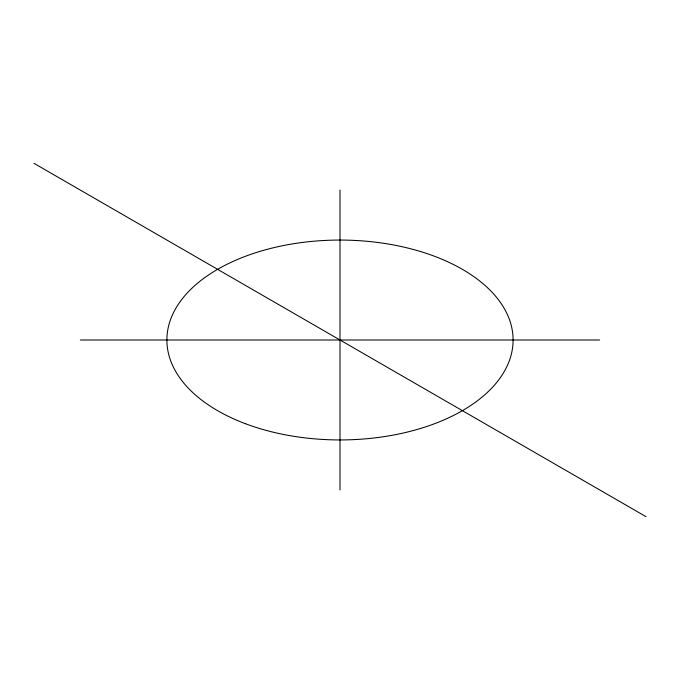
<?xml version="1.0" encoding="UTF-8"?>
<svg xmlns="http://www.w3.org/2000/svg" width="680" height="680" viewBox="0 0 680 680"><rect width="100%" height="100%" fill="white"/><g stroke="black" fill="none" stroke-linecap="round" stroke-linejoin="round"><path stroke-width="1.02" d="M80.35 340L599.649 340M34 163.336L646 516.664M340 190.094L340 489.906M245.37 423.683A173.102 99.934 0 0 0 512.839 345.474A173.102 99.934 0 0 0 261.791 250.844A173.102 99.934 0 0 0 245.37 423.683"/></g></svg>
